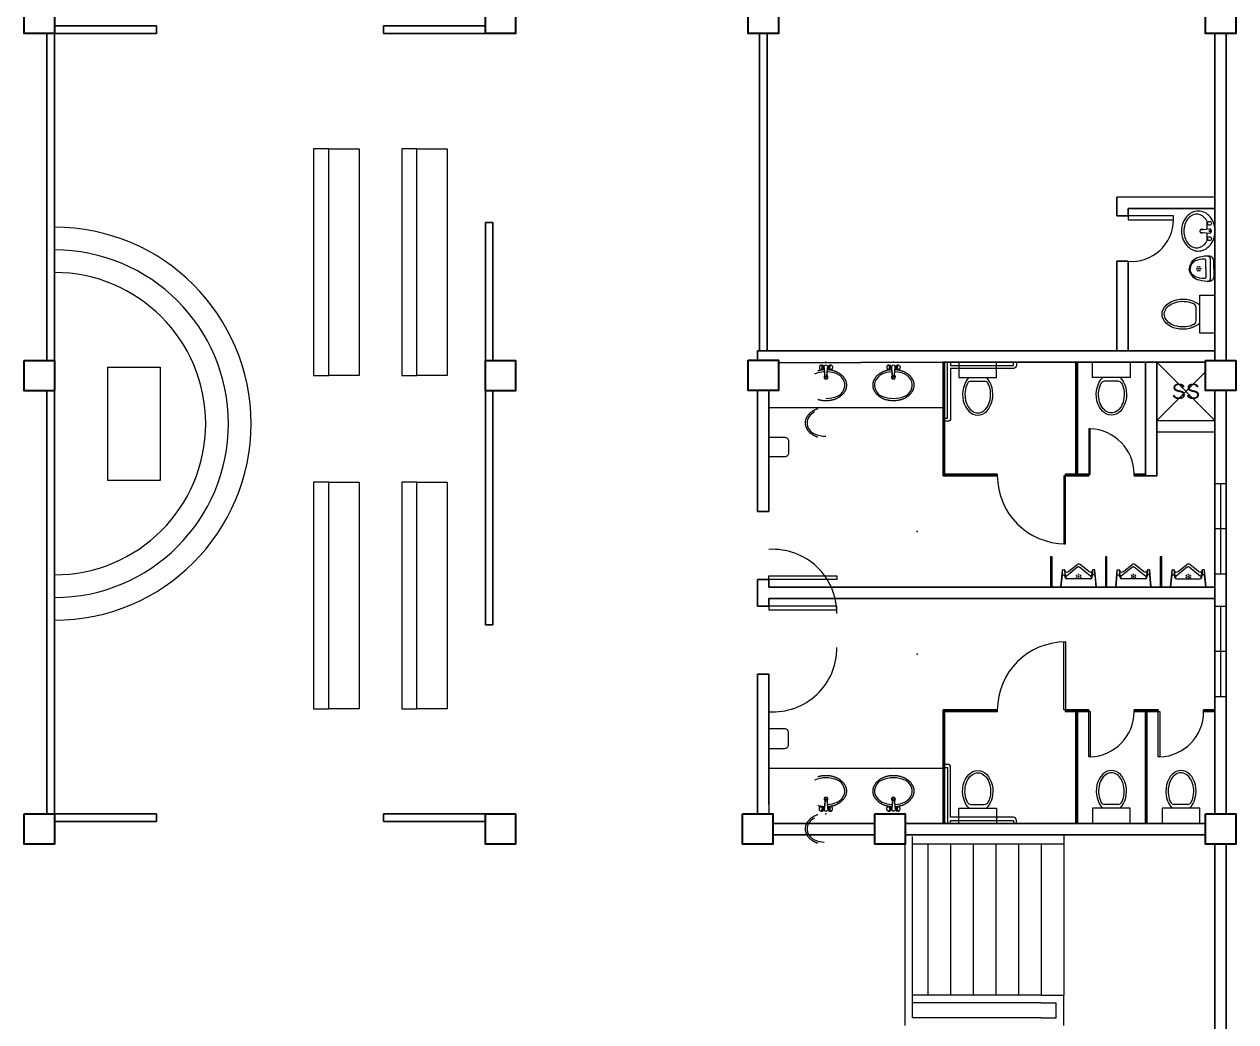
# Model space of a CAD drawing. Header units: millimetres. Extents: x -116 to 421, y 1 to 342.
# Drawn here: x 45.07 to 61.09, y 27.39 to 40.59 of the extents above; entities that cross this region are included whole.
import ezdxf

# ---------------------------------------------------------------- set-up
doc = ezdxf.new("R2010")
doc.units = ezdxf.units.MM
doc.header["$MEASUREMENT"] = 0
doc.linetypes.add('HIDDEN2', pattern=[0.1875, 0.125, -0.0625])
for name, color, linetype, lineweight in [('door', 234, 'Continuous', 13), ('road', 1, 'Continuous', 20), ('WALL', 4, 'Continuous', 30), ('walls', 4, 'Continuous', 30)]:
    doc.layers.add(name, color=color, linetype=linetype, lineweight=lineweight)
doc.styles.add('SWISSLT175', font='swissl.ttf', dxfattribs={"height": 0.175})

msp = doc.modelspace()

# ---------------------------------------------------------------- linework, layer by layer
at = {"color": 8, "lineweight": 25}
for p, q in [((45.47, 40.565), (46.82, 40.565)), ((46.82, 40.565), (46.82, 40.465)), ((49.82, 40.565), (51.17, 40.565)), ((49.82, 40.565), (49.82, 40.465)), ((45.37, 40.465), (45.37, 36.139)), ((45.47, 40.465), (46.82, 40.465)), ((45.47, 40.465), (45.47, 30.139)), ((49.82, 40.465), (51.17, 40.465)), ((51.17, 36.139), (51.17, 37.966)), ((51.27, 37.966), (51.17, 37.966)), ((51.27, 36.139), (51.27, 37.966)), ((55.045, 36.109), (57.223, 36.114)), ((45.37, 30.139), (45.37, 35.739)), ((51.17, 32.639), (51.17, 35.739)), ((51.27, 32.639), (51.27, 35.739)), ((51.27, 32.639), (51.17, 32.639)), ((45.47, 30.139), (46.82, 30.139)), ((46.82, 30.039), (46.82, 30.139)), ((49.82, 30.139), (51.17, 30.139)), ((49.82, 30.039), (49.82, 30.139)), ((45.47, 30.039), (46.82, 30.039)), ((49.82, 30.039), (51.17, 30.039))]:
    msp.add_line(p, q, dxfattribs=at)
at = {"color": 8, "linetype": 'ByBlock', "lineweight": 25}
for p, q in [((54.795, 40.465), (54.795, 36.264)), ((54.895, 40.465), (54.895, 36.264)), ((60.82, 40.465), (60.82, 36.14)), ((60.82, 40.465), (60.82, 36.14)), ((60.97, 40.465), (60.97, 36.14)), ((60.97, 38.038), (60.97, 39.188)), ((60.82, 38.038), (60.82, 39.038)), ((59.52, 38.301), (60.82, 38.302)), ((59.52, 38.301), (59.52, 38.051)), ((59.67, 38.151), (59.67, 38.051)), ((59.52, 38.051), (59.67, 38.051)), ((59.52, 37.451), (59.52, 36.264)), ((59.52, 37.451), (59.67, 37.451)), ((59.67, 37.451), (59.67, 36.264)), ((54.77, 36.264), (54.77, 36.141)), ((59.22, 36.264), (54.77, 36.264)), ((60.82, 36.264), (59.22, 36.264)), ((57.243, 36.114), (60.695, 36.114)), ((59.9, 34.614), (59.9, 36.114)), ((60.05, 34.614), (60.05, 36.114)), ((54.77, 35.741), (54.77, 34.139)), ((54.92, 35.741), (54.92, 34.139)), ((60.82, 35.74), (60.82, 33.312)), ((60.82, 35.74), (60.82, 33.212)), ((60.97, 35.74), (60.97, 30.139)), ((59.9, 34.614), (60.05, 34.614)), ((54.92, 34.139), (54.77, 34.139)), ((54.77, 33.239), (54.77, 32.889)), ((54.92, 33.239), (54.92, 33.139)), ((60.82, 33.212), (60.82, 30.139)), ((60.82, 33.139), (54.92, 33.139)), ((54.92, 32.989), (54.92, 32.889)), ((60.82, 32.989), (54.92, 32.989)), ((54.92, 31.989), (54.77, 31.989)), ((56.32, 30.014), (54.97, 30.014)), ((56.72, 30.014), (56.97, 30.014)), ((56.97, 30.014), (58.97, 30.014)), ((60.695, 30.014), (58.97, 30.014)), ((56.32, 29.864), (54.97, 29.864)), ((56.72, 29.864), (56.97, 29.864)), ((56.97, 29.864), (58.97, 29.864)), ((60.695, 29.864), (58.97, 29.864)), ((60.82, 29.739), (60.82, 25.339)), ((60.97, 29.739), (60.97, 25.339)), ((60.82, 25.339), (60.82, 28.612)), ((60.97, 25.339), (60.97, 28.612))]:
    msp.add_line(p, q, dxfattribs=at)
at = {"color": 8, "linetype": 'ByBlock', "lineweight": 9}
for p, q in [((60.82, 39.588), (60.82, 40.465)), ((60.97, 39.588), (60.97, 40.465)), ((60.82, 39.588), (60.82, 39.188)), ((60.97, 39.588), (60.97, 39.188)), ((60.82, 38.038), (60.82, 37.638)), ((60.97, 38.038), (60.97, 37.638)), ((60.97, 36.488), (60.97, 37.638)), ((60.82, 36.488), (60.82, 37.488)), ((60.82, 36.488), (60.82, 36.14)), ((60.97, 36.488), (60.97, 36.14)), ((60.05, 36.114), (60.82, 35.344)), ((60.695, 35.989), (60.05, 35.344)), ((60.05, 35.344), (60.82, 35.344)), ((60.05, 35.194), (60.82, 35.194)), ((60.82, 34.512), (60.97, 34.512)), ((60.895, 34.512), (60.895, 33.312)), ((60.97, 34.512), (60.97, 33.312)), ((60.97, 33.912), (60.82, 33.912)), ((60.97, 33.312), (60.82, 33.312)), ((60.82, 33.139), (60.82, 33.239)), ((60.82, 32.989), (60.82, 32.889)), ((60.82, 32.889), (60.97, 32.889)), ((60.895, 32.889), (60.895, 31.689)), ((60.97, 32.889), (60.97, 31.689)), ((60.97, 32.289), (60.82, 32.289)), ((60.97, 31.689), (60.82, 31.689)), ((54.92, 30.139), (54.77, 30.139)), ((56.72, 29.739), (56.72, 29.864)), ((56.82, 29.739), (56.82, 29.839)), ((58.82, 29.864), (58.82, 29.739)), ((56.72, 27.339), (56.72, 29.739)), ((56.82, 27.439), (56.82, 29.739)), ((58.82, 29.739), (56.82, 29.739)), ((57.02, 29.739), (57.02, 27.739)), ((57.32, 29.739), (57.32, 27.739)), ((57.62, 29.739), (57.62, 27.739)), ((57.92, 29.739), (57.92, 27.739)), ((58.22, 29.739), (58.22, 27.739)), ((58.52, 29.739), (58.52, 27.739)), ((58.82, 29.739), (58.82, 27.739)), ((58.52, 27.739), (56.82, 27.739)), ((58.52, 27.739), (58.82, 27.739)), ((58.82, 27.639), (58.82, 27.739)), ((58.52, 27.639), (56.82, 27.639)), ((58.52, 27.639), (58.72, 27.639)), ((58.72, 27.439), (58.72, 27.639)), ((58.82, 27.439), (58.82, 27.639)), ((58.52, 27.439), (56.82, 27.439)), ((58.52, 27.439), (58.72, 27.439)), ((58.82, 27.339), (58.82, 27.439))]:
    msp.add_line(p, q, dxfattribs=at)
at = {"color": 8, "lineweight": 9}
for p, q in [((49.098, 38.939), (48.898, 38.939)), ((48.898, 38.939), (48.898, 35.939)), ((49.098, 35.939), (49.098, 38.939)), ((49.098, 38.939), (49.498, 38.939)), ((49.498, 38.939), (49.498, 35.939)), ((50.264, 38.939), (50.064, 38.939)), ((50.064, 38.939), (50.064, 35.939)), ((50.264, 35.939), (50.264, 38.939)), ((50.264, 38.939), (50.664, 38.939)), ((50.664, 38.939), (50.664, 35.939)), ((60.622, 37.866), (60.744, 37.879)), ((60.622, 37.837), (60.744, 37.823)), ((60.759, 37.219), (60.759, 37.483)), ((60.62, 37.001), (60.82, 37.001)), ((60.62, 36.501), (60.62, 37.001)), ((60.82, 37.001), (60.82, 36.501)), ((60.57, 36.661), (60.57, 36.842)), ((60.82, 36.501), (60.62, 36.501)), ((55.606, 36.076), (55.627, 36.076)), ((55.621, 36.067), (55.609, 36.076)), ((55.621, 36.067), (55.64, 36.067)), ((55.621, 36.067), (55.625, 36.047)), ((55.64, 36.067), (55.627, 36.076)), ((55.64, 36.067), (55.643, 36.047)), ((55.643, 36.061), (55.646, 36.061)), ((55.653, 36.028), (55.652, 36.064)), ((55.695, 36.028), (55.697, 36.064)), ((55.706, 36.061), (55.703, 36.061)), ((55.709, 36.067), (55.705, 36.047)), ((55.709, 36.067), (55.722, 36.076)), ((55.727, 36.067), (55.709, 36.067)), ((55.743, 36.076), (55.722, 36.076)), ((55.727, 36.067), (55.723, 36.047)), ((55.727, 36.067), (55.74, 36.076)), ((56.498, 36.076), (56.52, 36.076)), ((56.514, 36.067), (56.501, 36.076)), ((56.514, 36.067), (56.532, 36.067)), ((56.514, 36.067), (56.518, 36.047)), ((56.532, 36.067), (56.52, 36.076)), ((56.532, 36.067), (56.536, 36.047)), ((56.535, 36.061), (56.539, 36.061)), ((56.546, 36.028), (56.545, 36.064)), ((56.588, 36.028), (56.589, 36.064)), ((56.599, 36.061), (56.595, 36.061)), ((56.602, 36.067), (56.598, 36.047)), ((56.602, 36.067), (56.615, 36.076)), ((56.62, 36.067), (56.602, 36.067)), ((56.636, 36.076), (56.615, 36.076)), ((56.62, 36.067), (56.616, 36.047)), ((56.62, 36.067), (56.633, 36.076)), ((57.432, 36.114), (57.432, 35.914)), ((57.932, 36.114), (57.432, 36.114)), ((57.932, 35.914), (57.932, 36.114)), ((59.2, 35.914), (59.2, 36.114)), ((59.2, 36.114), (59.7, 36.114)), ((59.7, 36.114), (59.7, 35.914)), ((46.17, 36.052), (46.87, 36.052)), ((46.17, 36.052), (46.17, 34.552)), ((46.87, 36.052), (46.87, 34.552)), ((48.898, 35.939), (49.098, 35.939)), ((49.498, 35.939), (49.098, 35.939)), ((50.064, 35.939), (50.264, 35.939)), ((50.664, 35.939), (50.264, 35.939)), ((55.606, 36.018), (55.627, 36.018)), ((55.621, 36.026), (55.609, 36.018)), ((55.621, 36.026), (55.625, 36.047)), ((55.621, 36.026), (55.64, 36.026)), ((55.643, 36.047), (55.625, 36.047)), ((55.64, 36.026), (55.627, 36.018)), ((55.64, 36.026), (55.643, 36.047)), ((55.643, 36.033), (55.646, 36.033)), ((55.664, 35.932), (55.653, 36.028)), ((55.66, 35.923), (55.654, 36.023)), ((55.664, 35.932), (55.66, 35.922)), ((55.684, 35.932), (55.695, 36.028)), ((55.684, 35.932), (55.688, 35.922)), ((55.689, 35.923), (55.695, 36.023)), ((55.706, 36.033), (55.703, 36.033)), ((55.709, 36.026), (55.705, 36.047)), ((55.705, 36.047), (55.723, 36.047)), ((55.709, 36.026), (55.722, 36.018)), ((55.727, 36.026), (55.709, 36.026)), ((55.743, 36.018), (55.722, 36.018)), ((55.727, 36.026), (55.723, 36.047)), ((55.727, 36.026), (55.74, 36.018)), ((56.498, 36.018), (56.52, 36.018)), ((56.514, 36.026), (56.501, 36.018)), ((56.514, 36.026), (56.518, 36.047)), ((56.514, 36.026), (56.532, 36.026)), ((56.536, 36.047), (56.518, 36.047)), ((56.532, 36.026), (56.52, 36.018)), ((56.532, 36.026), (56.536, 36.047)), ((56.535, 36.033), (56.539, 36.033)), ((56.557, 35.932), (56.546, 36.028)), ((56.553, 35.923), (56.547, 36.023)), ((56.557, 35.932), (56.553, 35.922)), ((56.577, 35.932), (56.588, 36.028)), ((56.577, 35.932), (56.581, 35.922)), ((56.581, 35.923), (56.587, 36.023)), ((56.599, 36.033), (56.595, 36.033)), ((56.602, 36.026), (56.598, 36.047)), ((56.598, 36.047), (56.616, 36.047)), ((56.62, 36.026), (56.602, 36.026)), ((56.602, 36.026), (56.615, 36.018)), ((56.636, 36.018), (56.615, 36.018)), ((56.62, 36.026), (56.616, 36.047)), ((56.62, 36.026), (56.633, 36.018)), ((57.432, 35.914), (57.932, 35.914)), ((59.7, 35.914), (59.2, 35.914)), ((57.592, 35.864), (57.773, 35.864)), ((59.54, 35.864), (59.36, 35.864)), ((46.87, 34.552), (46.17, 34.552)), ((49.098, 34.53), (48.898, 34.53)), ((48.898, 34.53), (48.898, 31.53)), ((49.098, 31.53), (49.098, 34.53)), ((49.098, 34.53), (49.498, 34.53)), ((49.498, 34.53), (49.498, 31.53)), ((50.264, 34.53), (50.064, 34.53)), ((50.064, 34.53), (50.064, 31.53)), ((50.264, 31.53), (50.264, 34.53)), ((50.264, 34.53), (50.664, 34.53)), ((50.664, 34.53), (50.664, 31.53)), ((58.782, 33.142), (58.802, 33.364)), ((58.802, 33.301), (58.802, 33.364)), ((58.807, 33.369), (58.827, 33.369)), ((58.834, 33.356), (58.832, 33.364)), ((58.832, 33.364), (58.832, 33.302)), ((58.848, 33.267), (58.834, 33.356)), ((58.853, 33.339), (58.858, 33.339)), ((59.008, 33.406), (58.855, 33.286)), ((58.883, 33.348), (58.999, 33.438)), ((59.027, 33.406), (59.18, 33.286)), ((59.151, 33.348), (59.036, 33.438)), ((59.181, 33.339), (59.177, 33.339)), ((59.187, 33.267), (59.201, 33.356)), ((59.201, 33.356), (59.202, 33.364)), ((59.202, 33.364), (59.202, 33.302)), ((59.227, 33.369), (59.207, 33.369)), ((59.232, 33.301), (59.232, 33.364)), ((59.252, 33.142), (59.232, 33.364)), ((59.507, 33.142), (59.527, 33.364)), ((59.527, 33.301), (59.527, 33.364)), ((59.532, 33.369), (59.552, 33.369)), ((59.559, 33.356), (59.557, 33.364)), ((59.557, 33.364), (59.557, 33.302)), ((59.573, 33.267), (59.559, 33.356)), ((59.578, 33.339), (59.583, 33.339)), ((59.733, 33.406), (59.58, 33.286)), ((59.608, 33.348), (59.724, 33.438)), ((59.752, 33.406), (59.905, 33.286)), ((59.876, 33.348), (59.761, 33.438)), ((59.906, 33.339), (59.902, 33.339)), ((59.912, 33.267), (59.926, 33.356)), ((59.926, 33.356), (59.927, 33.364)), ((59.927, 33.364), (59.927, 33.302)), ((59.952, 33.369), (59.932, 33.369)), ((59.957, 33.301), (59.957, 33.364)), ((59.977, 33.142), (59.957, 33.364)), ((60.232, 33.142), (60.252, 33.364)), ((60.252, 33.301), (60.252, 33.364)), ((60.257, 33.369), (60.277, 33.369)), ((60.284, 33.356), (60.282, 33.364)), ((60.282, 33.364), (60.282, 33.302)), ((60.298, 33.267), (60.284, 33.356)), ((60.303, 33.339), (60.308, 33.339)), ((60.458, 33.406), (60.305, 33.286)), ((60.333, 33.348), (60.449, 33.438)), ((60.477, 33.406), (60.63, 33.286)), ((60.601, 33.348), (60.486, 33.438)), ((60.631, 33.339), (60.627, 33.339)), ((60.637, 33.267), (60.651, 33.356)), ((60.651, 33.356), (60.652, 33.364)), ((60.652, 33.364), (60.652, 33.302)), ((60.677, 33.369), (60.657, 33.369)), ((60.682, 33.301), (60.682, 33.364)), ((60.702, 33.142), (60.682, 33.364)), ((58.787, 33.142), (58.802, 33.299)), ((58.807, 33.304), (58.828, 33.304)), ((58.839, 33.265), (58.833, 33.3)), ((58.848, 33.267), (58.851, 33.251)), ((59.176, 33.249), (58.859, 33.249)), ((59.187, 33.267), (59.184, 33.251)), ((59.195, 33.265), (59.202, 33.3)), ((59.228, 33.304), (59.207, 33.304)), ((59.247, 33.142), (59.233, 33.299)), ((59.512, 33.142), (59.527, 33.299)), ((59.532, 33.304), (59.553, 33.304)), ((59.564, 33.265), (59.558, 33.3)), ((59.573, 33.267), (59.576, 33.251)), ((59.901, 33.249), (59.584, 33.249)), ((59.912, 33.267), (59.909, 33.251)), ((59.92, 33.265), (59.927, 33.3)), ((59.953, 33.304), (59.932, 33.304)), ((59.972, 33.142), (59.958, 33.299)), ((60.237, 33.142), (60.252, 33.299)), ((60.257, 33.304), (60.278, 33.304)), ((60.289, 33.265), (60.283, 33.3)), ((60.298, 33.267), (60.301, 33.251)), ((60.309, 33.249), (60.626, 33.249)), ((60.637, 33.267), (60.634, 33.251)), ((60.645, 33.265), (60.652, 33.3)), ((60.678, 33.304), (60.657, 33.304)), ((60.697, 33.142), (60.683, 33.299)), ((58.79, 33.139), (58.785, 33.139)), ((59.244, 33.139), (58.79, 33.139)), ((58.931, 33.139), (58.861, 33.139)), ((59.244, 33.139), (59.249, 33.139)), ((59.515, 33.139), (59.51, 33.139)), ((59.969, 33.139), (59.515, 33.139)), ((59.656, 33.139), (59.586, 33.139)), ((59.969, 33.139), (59.974, 33.139)), ((60.24, 33.139), (60.235, 33.139)), ((60.24, 33.139), (60.694, 33.139)), ((60.553, 33.139), (60.623, 33.139)), ((60.694, 33.139), (60.699, 33.139)), ((48.898, 31.53), (49.098, 31.53)), ((49.498, 31.53), (49.098, 31.53)), ((50.064, 31.53), (50.264, 31.53)), ((50.664, 31.53), (50.264, 31.53)), ((55.664, 30.32), (55.653, 30.225)), ((55.66, 30.33), (55.654, 30.23)), ((55.664, 30.321), (55.66, 30.33)), ((55.684, 30.321), (55.688, 30.33)), ((55.684, 30.32), (55.695, 30.225)), ((55.689, 30.33), (55.695, 30.23)), ((56.557, 30.32), (56.546, 30.225)), ((56.553, 30.33), (56.547, 30.23)), ((56.557, 30.321), (56.553, 30.33)), ((56.577, 30.321), (56.581, 30.33)), ((56.577, 30.32), (56.588, 30.225)), ((56.581, 30.33), (56.587, 30.23)), ((55.606, 30.235), (55.627, 30.235)), ((55.606, 30.177), (55.627, 30.177)), ((55.621, 30.227), (55.609, 30.235)), ((55.621, 30.186), (55.609, 30.177)), ((55.621, 30.227), (55.625, 30.206)), ((55.621, 30.227), (55.64, 30.227)), ((55.621, 30.186), (55.625, 30.206)), ((55.621, 30.186), (55.64, 30.186)), ((55.643, 30.206), (55.625, 30.206)), ((55.64, 30.227), (55.627, 30.235)), ((55.64, 30.186), (55.627, 30.177)), ((55.64, 30.227), (55.643, 30.206)), ((55.64, 30.186), (55.643, 30.206)), ((55.643, 30.22), (55.646, 30.22)), ((55.643, 30.192), (55.646, 30.192)), ((55.653, 30.225), (55.652, 30.189)), ((55.695, 30.225), (55.697, 30.189)), ((55.706, 30.22), (55.703, 30.22)), ((55.706, 30.192), (55.703, 30.192)), ((55.709, 30.227), (55.705, 30.206)), ((55.705, 30.206), (55.723, 30.206)), ((55.709, 30.186), (55.705, 30.206)), ((55.709, 30.227), (55.722, 30.235)), ((55.727, 30.227), (55.709, 30.227)), ((55.709, 30.186), (55.722, 30.177)), ((55.727, 30.186), (55.709, 30.186)), ((55.743, 30.235), (55.722, 30.235)), ((55.743, 30.177), (55.722, 30.177)), ((55.727, 30.227), (55.723, 30.206)), ((55.727, 30.186), (55.723, 30.206)), ((55.727, 30.227), (55.74, 30.235)), ((55.727, 30.186), (55.74, 30.177)), ((56.498, 30.235), (56.52, 30.235)), ((56.498, 30.177), (56.52, 30.177)), ((56.514, 30.227), (56.501, 30.235)), ((56.514, 30.186), (56.501, 30.177)), ((56.514, 30.227), (56.518, 30.206)), ((56.514, 30.227), (56.532, 30.227)), ((56.514, 30.186), (56.518, 30.206)), ((56.514, 30.186), (56.532, 30.186)), ((56.536, 30.206), (56.518, 30.206)), ((56.532, 30.227), (56.52, 30.235)), ((56.532, 30.186), (56.52, 30.177)), ((56.532, 30.227), (56.536, 30.206)), ((56.532, 30.186), (56.536, 30.206)), ((56.535, 30.22), (56.539, 30.22)), ((56.535, 30.192), (56.539, 30.192)), ((56.546, 30.225), (56.545, 30.189)), ((56.588, 30.225), (56.589, 30.189)), ((56.599, 30.22), (56.595, 30.22)), ((56.599, 30.192), (56.595, 30.192)), ((56.602, 30.227), (56.598, 30.206)), ((56.598, 30.206), (56.616, 30.206)), ((56.602, 30.186), (56.598, 30.206)), ((56.602, 30.227), (56.615, 30.235)), ((56.62, 30.227), (56.602, 30.227)), ((56.62, 30.186), (56.602, 30.186)), ((56.602, 30.186), (56.615, 30.177)), ((56.636, 30.235), (56.615, 30.235)), ((56.636, 30.177), (56.615, 30.177)), ((56.62, 30.227), (56.616, 30.206)), ((56.62, 30.186), (56.616, 30.206)), ((56.62, 30.227), (56.633, 30.235)), ((56.62, 30.186), (56.633, 30.177)), ((57.432, 30.014), (57.432, 30.214)), ((57.432, 30.214), (57.932, 30.214)), ((57.592, 30.264), (57.773, 30.264)), ((57.932, 30.214), (57.932, 30.014)), ((59.2, 30.214), (59.2, 30.014)), ((59.7, 30.214), (59.2, 30.214)), ((59.54, 30.264), (59.36, 30.264)), ((59.7, 30.014), (59.7, 30.214)), ((60.12, 30.214), (60.12, 30.014)), ((60.62, 30.214), (60.12, 30.214)), ((60.46, 30.264), (60.28, 30.264)), ((60.62, 30.014), (60.62, 30.214)), ((57.932, 30.014), (57.432, 30.014)), ((59.2, 30.014), (59.7, 30.014)), ((60.12, 30.014), (60.62, 30.014))]:
    msp.add_line(p, q, dxfattribs=at)
at = {"color": 8, "linetype": 'ByBlock', "lineweight": 25, "ltscale": 0.3}
for p, q in [((60.82, 38.151), (59.67, 38.151)), ((54.92, 33.239), (54.77, 33.239)), ((54.92, 32.889), (54.77, 32.889))]:
    msp.add_line(p, q, dxfattribs=at)
at = {"color": 8, "linetype": 'ByBlock', "lineweight": 35}
for points in [[(45.07, 40.865), (45.47, 40.865), (45.47, 40.465), (45.07, 40.465)], [(51.17, 40.866), (51.57, 40.866), (51.57, 40.466), (51.17, 40.466)], [(54.645, 40.865), (55.045, 40.865), (55.045, 40.465), (54.645, 40.465)], [(60.695, 40.865), (61.095, 40.865), (61.095, 40.465), (60.695, 40.465)], [(51.17, 36.139), (51.57, 36.139), (51.57, 35.739), (51.17, 35.739)], [(54.645, 36.141), (55.045, 36.141), (55.045, 35.741), (54.645, 35.741)], [(60.695, 36.14), (61.095, 36.14), (61.095, 35.74), (60.695, 35.74)], [(45.07, 30.139), (45.47, 30.139), (45.47, 29.739), (45.07, 29.739)], [(51.17, 30.139), (51.57, 30.139), (51.57, 29.739), (51.17, 29.739)], [(54.57, 30.139), (54.97, 30.139), (54.97, 29.739), (54.57, 29.739)], [(56.32, 30.139), (56.72, 30.139), (56.72, 29.739), (56.32, 29.739)], [(60.695, 30.139), (61.095, 30.139), (61.095, 29.739), (60.695, 29.739)]]:
    msp.add_lwpolyline(points, close=True, dxfattribs=at)
at = {"color": 8, "lineweight": 13, "ltscale": 0.03}
for points in [[(59.67, 38.051), (59.67, 38.001), (60.27, 38.001), (60.27, 38.051)], [(54.92, 33.239), (54.92, 33.289), (55.82, 33.289), (55.82, 33.239)], [(54.92, 32.889), (54.92, 32.839), (55.82, 32.839), (55.82, 32.889)]]:
    msp.add_lwpolyline(points, close=True, dxfattribs=at)
at = {"color": 8, "lineweight": 9}
for points in [[(60.599, 38.116, 0.11576), (60.517, 38.097, 0.104047), (60.443, 38.039, 0.090875), (60.395, 37.955, 0.083344), (60.378, 37.851, 0.083344), (60.395, 37.748, 0.090875), (60.443, 37.664, 0.104047), (60.517, 37.606, 0.11576), (60.599, 37.586, 0.11576), (60.681, 37.606, 0.104047), (60.755, 37.664, 0.090875), (60.803, 37.748, 0.083344), (60.82, 37.851, 0.083344), (60.803, 37.955, 0.090875), (60.755, 38.039, 0.104047), (60.681, 38.097, 0.11576)], [(55.606, 36.018, 0.145837), (55.612, 36.02, 0.107165), (55.619, 36.026, 0.077149), (55.622, 36.035, 0.064217), (55.624, 36.047, 0.064217), (55.622, 36.058, 0.077149), (55.619, 36.067, 0.107165), (55.612, 36.074, 0.145837), (55.606, 36.076, 0.145837), (55.599, 36.074, 0.107165), (55.593, 36.067, 0.077149), (55.589, 36.058, 0.064217), (55.587, 36.047, 0.064217), (55.589, 36.035, 0.077149), (55.593, 36.026, 0.107165), (55.599, 36.02, 0.145837)], [(55.743, 36.018, -0.145837), (55.736, 36.02, -0.107165), (55.73, 36.026, -0.077149), (55.726, 36.035, -0.064217), (55.725, 36.047, -0.064217), (55.726, 36.058, -0.077149), (55.73, 36.067, -0.107165), (55.736, 36.074, -0.145837), (55.743, 36.076, -0.145837), (55.75, 36.074, -0.107165), (55.756, 36.067, -0.077149), (55.76, 36.058, -0.064217), (55.761, 36.047, -0.064217), (55.76, 36.035, -0.077149), (55.756, 36.026, -0.107165), (55.75, 36.02, -0.145837)], [(56.498, 36.018, 0.145837), (56.505, 36.02, 0.107165), (56.511, 36.026, 0.077149), (56.515, 36.035, 0.064217), (56.517, 36.047, 0.064217), (56.515, 36.058, 0.077149), (56.511, 36.067, 0.107165), (56.505, 36.074, 0.145837), (56.498, 36.076, 0.145837), (56.492, 36.074, 0.107165), (56.485, 36.067, 0.077149), (56.481, 36.058, 0.064217), (56.48, 36.047, 0.064217), (56.481, 36.035, 0.077149), (56.485, 36.026, 0.107165), (56.492, 36.02, 0.145837)], [(56.636, 36.018, -0.145837), (56.629, 36.02, -0.107165), (56.623, 36.026, -0.077149), (56.619, 36.035, -0.064217), (56.617, 36.047, -0.064217), (56.619, 36.058, -0.077149), (56.623, 36.067, -0.107165), (56.629, 36.074, -0.145837), (56.636, 36.076, -0.145837), (56.642, 36.074, -0.107165), (56.649, 36.067, -0.077149), (56.653, 36.058, -0.064217), (56.654, 36.047, -0.064217), (56.653, 36.035, -0.077149), (56.649, 36.026, -0.107165), (56.642, 36.02, -0.145837)], [(55.606, 30.235, -0.145837), (55.612, 30.233, -0.107165), (55.619, 30.227, -0.077149), (55.622, 30.218, -0.064217), (55.624, 30.206, -0.064217), (55.622, 30.194, -0.077149), (55.619, 30.186, -0.107165), (55.612, 30.179, -0.145837), (55.606, 30.177, -0.145837), (55.599, 30.179, -0.107165), (55.593, 30.186, -0.077149), (55.589, 30.194, -0.064217), (55.587, 30.206, -0.064217), (55.589, 30.218, -0.077149), (55.593, 30.227, -0.107165), (55.599, 30.233, -0.145837)], [(55.743, 30.235, 0.145837), (55.736, 30.233, 0.107165), (55.73, 30.227, 0.077149), (55.726, 30.218, 0.064217), (55.725, 30.206, 0.064217), (55.726, 30.194, 0.077149), (55.73, 30.186, 0.107165), (55.736, 30.179, 0.145837), (55.743, 30.177, 0.145837), (55.75, 30.179, 0.107165), (55.756, 30.186, 0.077149), (55.76, 30.194, 0.064217), (55.761, 30.206, 0.064217), (55.76, 30.218, 0.077149), (55.756, 30.227, 0.107165), (55.75, 30.233, 0.145837)], [(56.498, 30.235, -0.145837), (56.505, 30.233, -0.107165), (56.511, 30.227, -0.077149), (56.515, 30.218, -0.064217), (56.517, 30.206, -0.064217), (56.515, 30.194, -0.077149), (56.511, 30.186, -0.107165), (56.505, 30.179, -0.145837), (56.498, 30.177, -0.145837), (56.492, 30.179, -0.107165), (56.485, 30.186, -0.077149), (56.481, 30.194, -0.064217), (56.48, 30.206, -0.064217), (56.481, 30.218, -0.077149), (56.485, 30.227, -0.107165), (56.492, 30.233, -0.145837)], [(56.636, 30.235, 0.145837), (56.629, 30.233, 0.107165), (56.623, 30.227, 0.077149), (56.619, 30.218, 0.064217), (56.617, 30.206, 0.064217), (56.619, 30.194, 0.077149), (56.623, 30.186, 0.107165), (56.629, 30.179, 0.145837), (56.636, 30.177, 0.145837), (56.642, 30.179, 0.107165), (56.649, 30.186, 0.077149), (56.653, 30.194, 0.064217), (56.654, 30.206, 0.064217), (56.653, 30.218, 0.077149), (56.649, 30.227, 0.107165), (56.642, 30.233, 0.145837)]]:
    msp.add_lwpolyline(points, format="xyb", close=True, dxfattribs=at)
for points in [[(60.578, 38.074, 0.124838), (60.515, 38.058, 0.105788), (60.458, 38.009, 0.086697), (60.422, 37.939, 0.076776), (60.408, 37.851, 0.076776), (60.422, 37.764, 0.086697), (60.458, 37.694, 0.105788), (60.515, 37.645, 0.124838), (60.578, 37.629, 0.124838), (60.641, 37.645, 0.105788), (60.698, 37.694, 0.040067), (60.718, 37.725), (60.718, 37.827, 0.040067)], [(60.718, 37.876), (60.718, 37.978, 0.040067), (60.698, 38.009, 0.105788), (60.641, 38.058, 0.124838), (60.578, 38.074, 0.124838)], [(60.803, 37.455, 0.232594), (60.779, 37.506, 0.150533), (60.751, 37.517, 0.085973), (60.613, 37.504, 0.343308), (60.48, 37.351)], [(60.803, 37.248, -0.232594), (60.779, 37.196, -0.150533), (60.751, 37.185, -0.085973), (60.613, 37.199, -0.343308), (60.48, 37.351)], [(60.699, 37.351), (60.699, 37.463, 0.398633), (60.684, 37.478, 0.107696), (60.557, 37.456, 0.267529), (60.493, 37.351)], [(60.699, 37.351), (60.699, 37.24, -0.398633), (60.684, 37.225, -0.107696), (60.557, 37.246, -0.267529), (60.493, 37.351)], [(55.648, 36.047, 0.064217), (55.647, 36.053, 0.077149), (55.645, 36.058, 0.107165), (55.641, 36.062, 0.035268), (55.64, 36.062, 0.145837)], [(55.641, 36.033, 0.046803), (55.642, 36.035, 0.077149), (55.644, 36.04, 0.064217), (55.645, 36.047, 0.064217), (55.644, 36.053, 0.077149), (55.642, 36.059, 0.046803), (55.641, 36.061, 0.145837)], [(55.643, 36.033, 0.047218), (55.644, 36.034, 0.107177), (55.647, 36.037, 0.077931), (55.649, 36.041, 0.065152), (55.65, 36.047, 0.065152), (55.649, 36.052, 0.077931), (55.647, 36.057, 0.107177), (55.644, 36.06, 0.047218), (55.643, 36.06, 0.144081)], [(55.706, 36.033, -0.047218), (55.705, 36.034, -0.107177), (55.701, 36.037, -0.077931), (55.7, 36.041, -0.065152), (55.699, 36.047, -0.065152), (55.7, 36.052, -0.077931), (55.701, 36.057, -0.107177), (55.705, 36.06, -0.047218), (55.706, 36.06, -0.144081)], [(55.701, 36.047, -0.064217), (55.702, 36.053, -0.077149), (55.704, 36.058, -0.107165), (55.707, 36.062, -0.035268), (55.708, 36.062, -0.145837)], [(55.708, 36.033, -0.046803), (55.706, 36.035, -0.077149), (55.704, 36.04, -0.064217), (55.703, 36.047, -0.064217), (55.704, 36.053, -0.077149), (55.706, 36.059, -0.046803), (55.708, 36.061, -0.145837)], [(56.541, 36.047, 0.064217), (56.54, 36.053, 0.077149), (56.538, 36.058, 0.107165), (56.534, 36.062, 0.035268), (56.533, 36.062, 0.145837)], [(56.534, 36.033, 0.046803), (56.535, 36.035, 0.077149), (56.537, 36.04, 0.064217), (56.538, 36.047, 0.064217), (56.537, 36.053, 0.077149), (56.535, 36.059, 0.046803), (56.534, 36.061, 0.145837)], [(56.536, 36.033, 0.047218), (56.537, 36.034, 0.107177), (56.54, 36.037, 0.077931), (56.542, 36.041, 0.065152), (56.543, 36.047, 0.065152), (56.542, 36.052, 0.077931), (56.54, 36.057, 0.107177), (56.537, 36.06, 0.047218), (56.536, 36.06, 0.144081)], [(56.598, 36.033, -0.047218), (56.597, 36.034, -0.107177), (56.594, 36.037, -0.077931), (56.592, 36.041, -0.065152), (56.592, 36.047, -0.065152), (56.592, 36.052, -0.077931), (56.594, 36.057, -0.107177), (56.597, 36.06, -0.047218), (56.598, 36.06, -0.144081)], [(56.594, 36.047, -0.064217), (56.594, 36.053, -0.077149), (56.597, 36.058, -0.107165), (56.6, 36.062, -0.035268), (56.601, 36.062, -0.145837)], [(56.601, 36.033, -0.046803), (56.599, 36.035, -0.077149), (56.597, 36.04, -0.064217), (56.596, 36.047, -0.064217), (56.597, 36.053, -0.077149), (56.599, 36.059, -0.046803), (56.601, 36.061, -0.145837)], [(55.64, 36.031, 0.035268), (55.641, 36.032, 0.107165), (55.645, 36.035, 0.077149), (55.647, 36.04, 0.064217), (55.648, 36.047, 0.064217)], [(55.708, 36.031, -0.035268), (55.707, 36.032, -0.107165), (55.704, 36.035, -0.077149), (55.702, 36.04, -0.064217), (55.701, 36.047, -0.064217)], [(56.533, 36.031, 0.035268), (56.534, 36.032, 0.107165), (56.538, 36.035, 0.077149), (56.54, 36.04, 0.064217), (56.541, 36.047, 0.064217)], [(56.601, 36.031, -0.035268), (56.6, 36.032, -0.107165), (56.597, 36.035, -0.077149), (56.594, 36.04, -0.064217), (56.594, 36.047, -0.064217)], [(55.64, 30.221, -0.035268), (55.641, 30.221, -0.107165), (55.645, 30.217, -0.077149), (55.647, 30.212, -0.064217), (55.648, 30.206, -0.064217)], [(55.648, 30.206, -0.064217), (55.647, 30.2, -0.077149), (55.645, 30.195, -0.107165), (55.641, 30.191, -0.035268), (55.64, 30.191, -0.145837)], [(55.641, 30.22, -0.046803), (55.642, 30.218, -0.077149), (55.644, 30.213, -0.064217), (55.645, 30.206, -0.064217), (55.644, 30.199, -0.077149), (55.642, 30.194, -0.046803), (55.641, 30.192, -0.145837)], [(55.643, 30.22, -0.047218), (55.644, 30.219, -0.107177), (55.647, 30.216, -0.077931), (55.649, 30.212, -0.065152), (55.65, 30.206, -0.065152), (55.649, 30.2, -0.077931), (55.647, 30.196, -0.107177), (55.644, 30.193, -0.047218), (55.643, 30.192, -0.144081)], [(55.706, 30.22, 0.047218), (55.705, 30.219, 0.107177), (55.701, 30.216, 0.077931), (55.7, 30.212, 0.065152), (55.699, 30.206, 0.065152), (55.7, 30.2, 0.077931), (55.701, 30.196, 0.107177), (55.705, 30.193, 0.047218), (55.706, 30.192, 0.144081)], [(55.708, 30.221, 0.035268), (55.707, 30.221, 0.107165), (55.704, 30.217, 0.077149), (55.702, 30.212, 0.064217), (55.701, 30.206, 0.064217)], [(55.701, 30.206, 0.064217), (55.702, 30.2, 0.077149), (55.704, 30.195, 0.107165), (55.707, 30.191, 0.035268), (55.708, 30.191, 0.145837)], [(55.708, 30.22, 0.046803), (55.706, 30.218, 0.077149), (55.704, 30.213, 0.064217), (55.703, 30.206, 0.064217), (55.704, 30.199, 0.077149), (55.706, 30.194, 0.046803), (55.708, 30.192, 0.145837)], [(56.533, 30.221, -0.035268), (56.534, 30.221, -0.107165), (56.538, 30.217, -0.077149), (56.54, 30.212, -0.064217), (56.541, 30.206, -0.064217)], [(56.541, 30.206, -0.064217), (56.54, 30.2, -0.077149), (56.538, 30.195, -0.107165), (56.534, 30.191, -0.035268), (56.533, 30.191, -0.145837)], [(56.534, 30.22, -0.046803), (56.535, 30.218, -0.077149), (56.537, 30.213, -0.064217), (56.538, 30.206, -0.064217), (56.537, 30.199, -0.077149), (56.535, 30.194, -0.046803), (56.534, 30.192, -0.145837)], [(56.536, 30.22, -0.047218), (56.537, 30.219, -0.107177), (56.54, 30.216, -0.077931), (56.542, 30.212, -0.065152), (56.543, 30.206, -0.065152), (56.542, 30.2, -0.077931), (56.54, 30.196, -0.107177), (56.537, 30.193, -0.047218), (56.536, 30.192, -0.144081)], [(56.598, 30.22, 0.047218), (56.597, 30.219, 0.107177), (56.594, 30.216, 0.077931), (56.592, 30.212, 0.065152), (56.592, 30.206, 0.065152), (56.592, 30.2, 0.077931), (56.594, 30.196, 0.107177), (56.597, 30.193, 0.047218), (56.598, 30.192, 0.144081)], [(56.601, 30.221, 0.035268), (56.6, 30.221, 0.107165), (56.597, 30.217, 0.077149), (56.594, 30.212, 0.064217), (56.594, 30.206, 0.064217)], [(56.594, 30.206, 0.064217), (56.594, 30.2, 0.077149), (56.597, 30.195, 0.107165), (56.6, 30.191, 0.035268), (56.601, 30.191, 0.145837)], [(56.601, 30.22, 0.046803), (56.599, 30.218, 0.077149), (56.597, 30.213, 0.064217), (56.596, 30.206, 0.064217), (56.597, 30.199, 0.077149), (56.599, 30.194, 0.046803), (56.601, 30.192, 0.145837)]]:
    msp.add_lwpolyline(points, format="xyb", dxfattribs=at)
for points in [[(60.803, 37.351), (60.803, 37.455)], [(60.803, 37.455), (60.82, 37.455), (60.82, 37.351)], [(60.803, 37.351), (60.803, 37.248)], [(60.803, 37.248), (60.82, 37.248), (60.82, 37.351)]]:
    msp.add_lwpolyline(points, dxfattribs=at)
at = {"color": 8, "lineweight": 35}
msp.add_lwpolyline([(45.07, 36.139), (45.47, 36.139), (45.47, 35.739), (45.07, 35.739)], close=True, dxfattribs=at)
at = {"color": 8, "linetype": 'ByBlock', "lineweight": 9, "ltscale": 0.4}
msp.add_lwpolyline([(55.045, 36.109), (57.223, 36.114), (57.223, 35.514), (54.92, 35.514), (54.92, 35.741)], dxfattribs=at)
at = {"color": 8, "linetype": 'ByBlock', "lineweight": 25}
for points in [[(57.223, 36.114), (57.243, 36.114), (57.243, 34.634), (57.223, 34.634)], [(59, 36.114), (58.98, 36.114), (58.98, 34.634), (59, 34.634)], [(57.223, 34.614), (57.223, 34.634), (57.941, 34.634), (57.941, 34.614)], [(58.841, 34.614), (58.841, 34.634), (59.15, 34.634), (59.15, 34.614)], [(59.75, 34.614), (59.9, 34.614), (59.9, 34.634), (59.75, 34.634)]]:
    msp.add_lwpolyline(points, close=True, dxfattribs=at)
at = {"color": 8, "linetype": 'ByBlock', "lineweight": 9, "ltscale": 0.4}
for points in [[(57.323, 35.374, -0.414214), (57.283, 35.334), (57.243, 35.334), (57.243, 35.374), (57.283, 35.374), (57.283, 36.114), (57.323, 36.114), (57.323, 36.074), (58.153, 36.074), (58.153, 36.114), (58.193, 36.114), (58.193, 36.074, -0.414214), (58.153, 36.034), (57.323, 36.034)], [(54.92, 35.122), (55.13, 35.122, -0.414214), (55.18, 35.072), (55.18, 34.912, -0.414214), (55.13, 34.862), (54.92, 34.862)]]:
    msp.add_lwpolyline(points, format="xyb", close=True, dxfattribs=at)
at = {"color": 8, "linetype": 'ByBlock', "lineweight": 13}
for points in [[(59.15, 34.634), (59.17, 34.634), (59.17, 35.234), (59.15, 35.234)], [(58.841, 34.614), (58.821, 34.614), (58.821, 33.714), (58.841, 33.714)], [(58.841, 34.614), (58.821, 34.614), (58.821, 33.714), (58.841, 33.714)]]:
    msp.add_lwpolyline(points, close=True, dxfattribs=at)
at = {"color": 8, "lineweight": 9}
for points in [[(60.82, 34.512), (60.97, 34.512), (60.97, 33.312), (60.82, 33.312)], [(60.82, 32.889), (60.97, 32.889), (60.97, 31.689), (60.82, 31.689)]]:
    msp.add_lwpolyline(points, close=True, dxfattribs=at)
at = {"color": 8, "linetype": 'ByBlock', "lineweight": 9}
for points in [[(58.665, 33.539), (58.645, 33.539), (58.645, 33.139), (58.665, 33.139)], [(59.39, 33.539), (59.37, 33.539), (59.37, 33.139), (59.39, 33.139)], [(60.115, 33.539), (60.095, 33.539), (60.095, 33.139), (60.115, 33.139)]]:
    msp.add_lwpolyline(points, close=True, dxfattribs=at)
at = {"color": 8, "lineweight": 9}
for centre, radius in [((60.747, 37.953), 0.0255), ((60.754, 37.851), 0.0095), ((60.747, 37.75), 0.0255), ((60.581, 37.351), 0.004), ((60.593, 37.376), 0.004), ((60.606, 37.351), 0.004), ((60.618, 37.376), 0.004), ((60.631, 37.351), 0.004), ((60.593, 37.326), 0.004), ((60.618, 37.326), 0.004), ((58.992, 33.296), 0.004), ((58.992, 33.271), 0.004), ((59.017, 33.309), 0.004), ((59.017, 33.284), 0.004), ((59.017, 33.259), 0.004), ((59.042, 33.296), 0.004), ((59.042, 33.271), 0.004), ((59.717, 33.296), 0.004), ((59.717, 33.271), 0.004), ((59.742, 33.309), 0.004), ((59.742, 33.284), 0.004), ((59.742, 33.259), 0.004), ((59.767, 33.296), 0.004), ((59.767, 33.271), 0.004), ((60.442, 33.296), 0.004), ((60.442, 33.271), 0.004), ((60.467, 33.309), 0.004), ((60.467, 33.284), 0.004), ((60.467, 33.259), 0.004), ((60.492, 33.296), 0.004), ((60.492, 33.271), 0.004)]:
    msp.add_circle(centre, radius, dxfattribs=at)
at = {"color": 8, "lineweight": 13, "ltscale": 0.03}
for centre, radius, start, end in [((59.718, 38.001), 0.552, 265.0209, 0), ((54.969, 32.789), 0.851, 0, 93.2732), ((54.969, 32.339), 0.851, 266.7268, 0)]:
    msp.add_arc(centre, radius, start, end, dxfattribs=at)
at = {"color": 8, "lineweight": 9}
for centre, radius, start, end in [((45.47, 35.302), 2.6, 270.0001, 90.0001), ((60.645, 37.851), 0.025, 161.3793, 198.6207), ((60.716, 37.851), 0.0948, 171.2026, 188.7974), ((60.645, 37.851), 0.025, 48.7978, 143.6932), ((60.645, 37.851), 0.025, 216.3068, 311.2022), ((60.747, 37.851), 0.028, 263.7545, 96.2455), ((45.47, 35.302), 2.3, 270.0001, 90.0001), ((60.724, 37.483), 0.035, 0, 92.6777), ((45.47, 35.302), 2, 270.0001, 90.0001), ((60.724, 37.219), 0.035, 267.3223, 0), ((60.52, 36.842), 0.05, 0, 61.9916), ((60.52, 36.661), 0.05, 298.1501, 0), ((55.646, 36.068), 0.00756, 270, 322.6816), ((55.674, 36.047), 0.028, 37.3184, 142.6816), ((55.703, 36.068), 0.00756, 217.3184, 270), ((56.539, 36.068), 0.00756, 270, 322.6816), ((56.567, 36.047), 0.028, 37.3184, 142.6816), ((56.595, 36.068), 0.00756, 217.3184, 270), ((55.668, 35.623), 0.365, 92.4433, 113.7157), ((55.646, 36.025), 0.00756, 6.5175, 90), ((55.674, 35.917), 0.0263, 127.887, 51.8359), ((55.674, 35.917), 0.0213, 136.6981, 43.0677), ((55.661, 35.923), 0.001, 183.5159, 240.6121), ((55.674, 35.947), 0.028, 240.6121, 299.3879), ((55.666, 35.933), 0.002, 186.5175, 230.2813), ((55.674, 35.942), 0.0147, 230.2813, 309.7187), ((55.682, 35.933), 0.002, 309.7187, 353.4825), ((55.688, 35.923), 0.001, 299.3879, 356.4841), ((55.703, 36.025), 0.00756, 90, 173.4825), ((55.68, 35.623), 0.365, 66.2843, 87.5567), ((55.73, 35.777), 0.205, 22.091, 61.6032), ((56.512, 35.777), 0.205, 118.3968, 157.909), ((56.561, 35.623), 0.365, 92.4433, 113.7157), ((56.539, 36.025), 0.00756, 6.5175, 90), ((56.567, 35.917), 0.0263, 128.1641, 52.113), ((56.567, 35.917), 0.0213, 136.9323, 43.3019), ((56.554, 35.923), 0.001, 183.5159, 240.6121), ((56.567, 35.947), 0.028, 240.6121, 299.3879), ((56.559, 35.933), 0.002, 186.5175, 230.2813), ((56.567, 35.942), 0.0147, 230.2813, 309.7187), ((56.575, 35.933), 0.002, 309.7187, 353.4825), ((56.58, 35.923), 0.001, 299.3879, 356.4841), ((56.595, 36.025), 0.00756, 90, 173.4825), ((56.573, 35.623), 0.365, 66.2843, 87.5567), ((56.622, 35.777), 0.205, 22.091, 61.6032), ((55.764, 35.815), 0.16, 293.1394, 13.9104), ((56.477, 35.815), 0.16, 166.0896, 246.8606), ((56.657, 35.815), 0.16, 293.1394, 13.9104), ((57.592, 35.814), 0.05, 90, 151.8499), ((57.773, 35.814), 0.05, 28.0084, 90), ((59.36, 35.814), 0.05, 90, 151.9916), ((59.54, 35.814), 0.05, 28.1501, 90), ((55.68, 36.002), 0.365, 269.0357, 293.7157), ((56.561, 36.002), 0.365, 246.2843, 270.9643), ((56.573, 36.002), 0.365, 269.0357, 293.7157), ((55.619, 35.277), 0.205, 118.3968, 157.909), ((55.584, 35.315), 0.16, 166.0896, 246.8606), ((55.668, 35.502), 0.365, 246.2843, 270.9643), ((58.807, 33.364), 0.005, 90, 180), ((58.827, 33.364), 0.005, 0, 90), ((58.853, 33.359), 0.02, 189.2901, 270), ((58.858, 33.379), 0.04, 270, 309.3163), ((59.017, 33.414), 0.03, 52.8153, 127.1847), ((59.017, 33.394), 0.015, 50.6837, 129.3163), ((59.177, 33.379), 0.04, 230.6837, 270), ((59.181, 33.359), 0.02, 270, 350.7099), ((59.207, 33.364), 0.005, 90, 180), ((59.227, 33.364), 0.005, 0, 90), ((59.532, 33.364), 0.005, 90, 180), ((59.552, 33.364), 0.005, 0, 90), ((59.578, 33.359), 0.02, 189.2901, 270), ((59.583, 33.379), 0.04, 270, 309.3163), ((59.742, 33.414), 0.03, 52.8153, 127.1847), ((59.742, 33.394), 0.015, 50.6837, 129.3163), ((59.902, 33.379), 0.04, 230.6837, 270), ((59.906, 33.359), 0.02, 270, 350.7099), ((59.932, 33.364), 0.005, 90, 180), ((59.952, 33.364), 0.005, 0, 90), ((60.257, 33.364), 0.005, 90, 180), ((60.277, 33.364), 0.005, 0, 90), ((60.303, 33.359), 0.02, 189.2901, 270), ((60.308, 33.379), 0.04, 270, 309.3163), ((60.467, 33.414), 0.03, 52.8153, 127.1847), ((60.467, 33.394), 0.015, 50.6837, 129.3163), ((60.627, 33.379), 0.04, 230.6837, 270), ((60.631, 33.359), 0.02, 270, 350.7099), ((60.657, 33.364), 0.005, 90, 180), ((60.677, 33.364), 0.005, 0, 90), ((58.807, 33.299), 0.005, 90, 176.5318), ((58.828, 33.299), 0.005, 10.3048, 90), ((58.859, 33.269), 0.02, 190.3048, 270), ((58.868, 33.271), 0.02, 129.3163, 189.2901), ((58.992, 33.246), 0.004, 35.6754, 144.3246), ((59.042, 33.246), 0.004, 35.6754, 144.3246), ((59.176, 33.269), 0.02, 270, 349.6952), ((59.167, 33.271), 0.02, 350.7099, 50.6837), ((59.207, 33.299), 0.005, 90, 169.6952), ((59.228, 33.299), 0.005, 3.4682, 90), ((59.532, 33.299), 0.005, 90, 176.5318), ((59.553, 33.299), 0.005, 10.3048, 90), ((59.584, 33.269), 0.02, 190.3048, 270), ((59.593, 33.271), 0.02, 129.3163, 189.2901), ((59.717, 33.246), 0.004, 35.6754, 144.3246), ((59.767, 33.246), 0.004, 35.6754, 144.3246), ((59.901, 33.269), 0.02, 270, 349.6952), ((59.892, 33.271), 0.02, 350.7099, 50.6837), ((59.932, 33.299), 0.005, 90, 169.6952), ((59.953, 33.299), 0.005, 3.4682, 90), ((60.257, 33.299), 0.005, 90, 176.5318), ((60.278, 33.299), 0.005, 10.3048, 90), ((60.309, 33.269), 0.02, 190.3048, 270), ((60.318, 33.271), 0.02, 129.3163, 189.2901), ((60.442, 33.246), 0.004, 35.6754, 144.3246), ((60.492, 33.246), 0.004, 35.6754, 144.3246), ((60.626, 33.269), 0.02, 270, 349.6952), ((60.617, 33.271), 0.02, 350.7099, 50.6837), ((60.657, 33.299), 0.005, 90, 169.6952), ((60.678, 33.299), 0.005, 3.4682, 90), ((58.785, 33.142), 0.003, 176.1859, 270), ((58.79, 33.142), 0.003, 176.5318, 270), ((59.244, 33.142), 0.003, 270, 3.4682), ((59.249, 33.142), 0.003, 270, 3.8141), ((59.51, 33.142), 0.003, 176.1859, 270), ((59.515, 33.142), 0.003, 176.5318, 270), ((59.969, 33.142), 0.003, 270, 3.4682), ((59.974, 33.142), 0.003, 270, 3.8141), ((60.235, 33.142), 0.003, 176.1859, 270), ((60.24, 33.142), 0.003, 176.5318, 270), ((60.694, 33.142), 0.003, 270, 3.4682), ((60.699, 33.142), 0.003, 270, 3.8141), ((55.668, 30.251), 0.365, 89.0357, 113.7157), ((55.68, 30.251), 0.365, 66.2843, 90.9643), ((56.561, 30.251), 0.365, 89.0357, 113.7157), ((56.573, 30.251), 0.365, 66.2843, 90.9643), ((55.764, 30.437), 0.16, 346.0896, 66.8606), ((56.477, 30.437), 0.16, 113.1394, 193.9104), ((56.657, 30.437), 0.16, 346.0896, 66.8606), ((55.674, 30.336), 0.0263, 308.1641, 232.113), ((55.674, 30.336), 0.0213, 316.9323, 223.3019), ((55.661, 30.33), 0.001, 119.3879, 176.4841), ((55.674, 30.306), 0.028, 60.6121, 119.3879), ((55.666, 30.32), 0.002, 129.7187, 173.4825), ((55.674, 30.31), 0.0147, 50.2813, 129.7187), ((55.682, 30.32), 0.002, 6.5175, 50.2813), ((55.688, 30.33), 0.001, 3.5159, 60.6121), ((55.68, 30.63), 0.365, 272.4433, 293.7157), ((55.73, 30.476), 0.205, 298.3968, 337.909), ((56.512, 30.476), 0.205, 202.091, 241.6032), ((56.561, 30.63), 0.365, 246.2843, 267.5567), ((56.567, 30.336), 0.0263, 307.887, 231.8359), ((56.567, 30.336), 0.0213, 316.6981, 223.0677), ((56.567, 30.306), 0.028, 60.6121, 119.3879), ((56.554, 30.33), 0.001, 119.3879, 176.4841), ((56.559, 30.32), 0.002, 129.7187, 173.4825), ((56.567, 30.31), 0.0147, 50.2813, 129.7187), ((56.575, 30.32), 0.002, 6.5175, 50.2813), ((56.58, 30.33), 0.001, 3.5159, 60.6121), ((56.573, 30.63), 0.365, 272.4433, 293.7157), ((56.622, 30.476), 0.205, 298.3968, 337.909), ((57.592, 30.314), 0.05, 208.1501, 270), ((57.773, 30.314), 0.05, 270, 331.9916), ((59.36, 30.314), 0.05, 208.0084, 270), ((59.54, 30.314), 0.05, 270, 331.8499), ((60.28, 30.314), 0.05, 208.0084, 270), ((60.46, 30.314), 0.05, 270, 331.8499), ((55.646, 30.228), 0.00756, 270, 353.4825), ((55.646, 30.184), 0.00756, 37.3184, 90), ((55.674, 30.206), 0.028, 217.3184, 322.6816), ((55.703, 30.228), 0.00756, 186.5175, 270), ((55.703, 30.184), 0.00756, 90, 142.6816), ((56.539, 30.228), 0.00756, 270, 353.4825), ((56.539, 30.184), 0.00756, 37.3184, 90), ((56.567, 30.206), 0.028, 217.3184, 322.6816), ((56.595, 30.228), 0.00756, 186.5175, 270), ((56.595, 30.184), 0.00756, 90, 142.6816), ((55.584, 29.937), 0.16, 113.1394, 193.9104), ((55.619, 29.976), 0.205, 202.091, 241.6032), ((55.668, 30.13), 0.365, 246.2843, 267.5567)]:
    msp.add_arc(centre, radius, start, end, dxfattribs=at)
at = {"color": 8, "linetype": 'HIDDEN2', "lineweight": 9}
for centre, radius, start, end in [((55.674, 35.649), 0.367, 93.119, 107.1394), ((55.674, 35.649), 0.367, 72.8606, 86.881), ((55.699, 35.729), 0.283, 53.3314, 72.8606), ((55.737, 35.78), 0.22, 29.0892, 53.3314), ((56.505, 35.78), 0.22, 126.6686, 150.9108), ((56.542, 35.729), 0.283, 107.1394, 126.6686), ((56.567, 35.649), 0.367, 93.119, 107.1394), ((56.567, 35.649), 0.367, 72.8606, 86.881), ((56.592, 35.729), 0.283, 53.3314, 72.8606), ((56.629, 35.78), 0.22, 29.0892, 53.3314), ((55.737, 35.844), 0.22, 306.6686, 330.9108), ((55.795, 35.812), 0.154, 0, 29.0892), ((55.795, 35.812), 0.154, 330.9108, 0), ((56.447, 35.812), 0.154, 150.9108, 180), ((56.447, 35.812), 0.154, 180, 209.0892), ((56.505, 35.844), 0.22, 209.0892, 233.3314), ((56.629, 35.844), 0.22, 306.6686, 330.9108), ((56.687, 35.812), 0.154, 0, 29.0892), ((56.687, 35.812), 0.154, 330.9108, 0), ((55.674, 35.975), 0.367, 252.8606, 270), ((55.674, 35.975), 0.367, 270, 287.1394), ((55.699, 35.895), 0.283, 287.1394, 306.6686), ((56.542, 35.895), 0.283, 233.3314, 252.8606), ((56.567, 35.975), 0.367, 252.8606, 270), ((56.567, 35.975), 0.367, 270, 287.1394), ((56.592, 35.895), 0.283, 287.1394, 306.6686), ((55.612, 35.28), 0.22, 126.6686, 150.9108), ((55.65, 35.229), 0.283, 107.1394, 126.6686), ((55.554, 35.312), 0.154, 150.9108, 180), ((55.554, 35.312), 0.154, 180, 209.0892), ((55.612, 35.344), 0.22, 209.0892, 233.3314), ((55.65, 35.395), 0.283, 233.3314, 252.8606), ((55.674, 30.278), 0.367, 90, 107.1394), ((55.674, 30.278), 0.367, 72.8606, 90), ((55.699, 30.358), 0.283, 53.3314, 72.8606), ((56.542, 30.358), 0.283, 107.1394, 126.6686), ((56.567, 30.278), 0.367, 90, 107.1394), ((56.567, 30.278), 0.367, 72.8606, 90), ((56.592, 30.358), 0.283, 53.3314, 72.8606), ((55.737, 30.408), 0.22, 29.0892, 53.3314), ((55.795, 30.441), 0.154, 0, 29.0892), ((56.447, 30.441), 0.154, 150.9108, 180), ((56.505, 30.408), 0.22, 126.6686, 150.9108), ((56.629, 30.408), 0.22, 29.0892, 53.3314), ((56.687, 30.441), 0.154, 0, 29.0892), ((55.699, 30.523), 0.283, 287.1394, 306.6686), ((55.737, 30.473), 0.22, 306.6686, 330.9108), ((55.795, 30.441), 0.154, 330.9108, 0), ((56.447, 30.441), 0.154, 180, 209.0892), ((56.505, 30.473), 0.22, 209.0892, 233.3314), ((56.542, 30.523), 0.283, 233.3314, 252.8606), ((56.592, 30.523), 0.283, 287.1394, 306.6686), ((56.629, 30.473), 0.22, 306.6686, 330.9108), ((56.687, 30.441), 0.154, 330.9108, 0), ((55.65, 29.858), 0.283, 107.1394, 126.6686), ((55.674, 30.603), 0.367, 252.8606, 266.881), ((55.674, 30.603), 0.367, 273.119, 287.1394), ((56.567, 30.603), 0.367, 252.8606, 266.881), ((56.567, 30.603), 0.367, 273.119, 287.1394), ((55.554, 29.941), 0.154, 150.9108, 180), ((55.612, 29.908), 0.22, 126.6686, 150.9108), ((55.554, 29.941), 0.154, 180, 209.0892), ((55.612, 29.973), 0.22, 209.0892, 233.3314), ((55.65, 30.023), 0.283, 233.3314, 252.8606)]:
    msp.add_arc(centre, radius, start, end, dxfattribs=at)
at = {"color": 8, "linetype": 'ByBlock', "lineweight": 13}
for centre, radius, start, end in [((59.149, 34.634), 0.601, 0.0238, 88.0341), ((58.841, 34.614), 0.9, 180, 270)]:
    msp.add_arc(centre, radius, start, end, dxfattribs=at)
at = {"color": 8, "lineweight": 9, "extrusion": (0, 0, -1)}
for centre, major_axis in [((60.395, 36.751), (0.275, 0)), ((59.45, 35.689), (0, 0.275)), ((57.682, 30.439), (0, -0.275))]:
    msp.add_ellipse(centre, major_axis=major_axis, ratio=0.727273, start_param=0.612555, end_param=5.670631, dxfattribs=at)
at = {"color": 8, "lineweight": 9}
for centre, major_axis in [((57.682, 35.689), (0, 0.275)), ((59.45, 30.439), (0, -0.275)), ((60.37, 30.439), (0, -0.275))]:
    msp.add_ellipse(centre, major_axis=major_axis, ratio=0.727273, start_param=0.612555, end_param=5.670631, dxfattribs=at)
for points in [[(60.544, 36.617), (60.527, 36.608), (60.509, 36.6), (60.418, 36.573), (60.331, 36.579), (60.199, 36.636), (60.158, 36.686), (60.144, 36.785), (60.17, 36.837), (60.282, 36.911), (60.365, 36.929), (60.479, 36.913), (60.514, 36.902), (60.543, 36.886)], [(57.548, 35.837), (57.539, 35.821), (57.532, 35.803), (57.505, 35.712), (57.51, 35.625), (57.568, 35.493), (57.618, 35.452), (57.716, 35.438), (57.768, 35.464), (57.842, 35.575), (57.86, 35.659), (57.844, 35.773), (57.833, 35.808), (57.817, 35.837)], [(59.585, 35.837), (59.593, 35.821), (59.601, 35.803), (59.628, 35.712), (59.623, 35.625), (59.565, 35.493), (59.515, 35.452), (59.417, 35.438), (59.364, 35.464), (59.29, 35.575), (59.273, 35.659), (59.288, 35.773), (59.3, 35.808), (59.315, 35.837)], [(57.548, 30.29), (57.539, 30.307), (57.532, 30.325), (57.505, 30.416), (57.51, 30.503), (57.568, 30.635), (57.618, 30.676), (57.716, 30.689), (57.768, 30.664), (57.842, 30.552), (57.86, 30.469), (57.844, 30.355), (57.833, 30.32), (57.817, 30.29)], [(59.585, 30.29), (59.593, 30.307), (59.601, 30.325), (59.628, 30.416), (59.623, 30.503), (59.565, 30.635), (59.515, 30.676), (59.417, 30.689), (59.364, 30.664), (59.29, 30.552), (59.273, 30.469), (59.288, 30.355), (59.3, 30.32), (59.315, 30.29)], [(60.505, 30.29), (60.513, 30.307), (60.521, 30.325), (60.548, 30.416), (60.543, 30.503), (60.485, 30.635), (60.435, 30.676), (60.337, 30.689), (60.284, 30.664), (60.21, 30.552), (60.193, 30.469), (60.208, 30.355), (60.22, 30.32), (60.235, 30.29)]]:
    msp.add_open_spline(points, degree=3, knots=[0.937253, 0.937253, 0.937253, 0.937253, 1.185372, 1.185372, 2.113864, 2.113864, 3.042356, 3.042356, 3.970847, 3.970847, 4.899339, 4.899339, 5.346062, 5.346062, 5.346062, 5.346062], dxfattribs=at)
for p in [(60.82, 37.351), (55.674, 36.114), (56.567, 36.114), (59.017, 33.139), (59.742, 33.139), (60.467, 33.139), (55.674, 30.139), (56.567, 30.139)]:
    msp.add_point(p, dxfattribs=at)
at = {"color": 8, "linetype": 'ByBlock', "lineweight": 9, "ltscale": 0.3}
for p in [(60.435, 35.729), (56.88, 33.876), (56.88, 32.251)]:
    msp.add_point(p, dxfattribs=at)
at = {"color": 8, "linetype": 'ByBlock', "lineweight": 9}
for p in [(59.38, 33.487), (60.105, 33.487)]:
    msp.add_point(p, dxfattribs=at)
at = {"layer": 'door', "color": 8, "linetype": 'ByBlock', "lineweight": 13}
for points in [[(58.841, 31.514), (58.821, 31.514), (58.821, 32.414), (58.841, 32.414)], [(58.841, 31.514), (58.821, 31.514), (58.821, 32.414), (58.841, 32.414)], [(59.15, 31.494), (59.17, 31.494), (59.17, 30.894), (59.15, 30.894)], [(60.07, 31.494), (60.09, 31.494), (60.09, 30.894), (60.07, 30.894)]]:
    msp.add_lwpolyline(points, close=True, dxfattribs=at)
at = {"layer": 'door', "color": 8, "linetype": 'ByBlock', "lineweight": 25}
for points in [[(57.223, 31.514), (57.223, 31.494), (57.941, 31.494), (57.941, 31.514)], [(57.223, 30.014), (57.243, 30.014), (57.243, 31.494), (57.223, 31.494)], [(58.841, 31.514), (58.841, 31.494), (59.15, 31.494), (59.15, 31.514)], [(59, 30.014), (58.98, 30.014), (58.98, 31.494), (59, 31.494)], [(59.75, 31.514), (60.07, 31.514), (60.07, 31.494), (59.75, 31.494)], [(59.92, 30.014), (59.9, 30.014), (59.9, 31.494), (59.92, 31.494)], [(60.82, 31.514), (60.67, 31.514), (60.67, 31.494), (60.82, 31.494)]]:
    msp.add_lwpolyline(points, close=True, dxfattribs=at)
at = {"layer": 'door', "color": 8, "linetype": 'ByBlock', "lineweight": 13}
for centre, radius, start, end in [((58.841, 31.514), 0.9, 90, 180), ((59.149, 31.494), 0.601, 271.9659, 359.9762), ((60.069, 31.494), 0.601, 271.9659, 359.9762)]:
    msp.add_arc(centre, radius, start, end, dxfattribs=at)
at = {"layer": 'road', "color": 8, "linetype": 'ByBlock', "lineweight": 9, "ltscale": 0.4}
msp.add_lwpolyline([(57.323, 30.754, 0.414214), (57.283, 30.794), (57.243, 30.794), (57.243, 30.754), (57.283, 30.754), (57.283, 30.014), (57.323, 30.014), (57.323, 30.054), (58.153, 30.054), (58.153, 30.014), (58.193, 30.014), (58.193, 30.054, 0.414214), (58.153, 30.094), (57.323, 30.094)], format="xyb", close=True, dxfattribs=at)
at = {"layer": 'WALL', "color": 8, "linetype": 'ByBlock', "lineweight": 9, "ltscale": 0.4}
msp.add_lwpolyline([(54.92, 31.006), (55.13, 31.006, 0.414214), (55.18, 31.056), (55.18, 31.216, 0.414214), (55.13, 31.266), (54.92, 31.266)], format="xyb", close=True, dxfattribs=at)
for points in [[(57.223, 30.139), (57.223, 30.739), (54.92, 30.739), (54.92, 30.389)], [(57.223, 30.139), (57.223, 30.739), (54.92, 30.739), (54.92, 30.139)]]:
    msp.add_lwpolyline(points, dxfattribs=at)
at = {"layer": 'walls', "color": 8, "linetype": 'ByBlock', "lineweight": 25}
for p, q in [((54.77, 31.989), (54.77, 30.139)), ((54.92, 31.989), (54.92, 30.264))]:
    msp.add_line(p, q, dxfattribs=at)

# ---------------------------------------------------------------- texts
at = {"color": 8, "linetype": 'ByBlock', "lineweight": 9, "ltscale": 0.4, "insert": (60.435, 35.729), "char_height": 0.2, "attachment_point": 5, "line_spacing_factor": 0.9, "style": 'SWISSLT175'}
msp.add_mtext('SS', dxfattribs=at)

doc.saveas('drawing.dxf')
